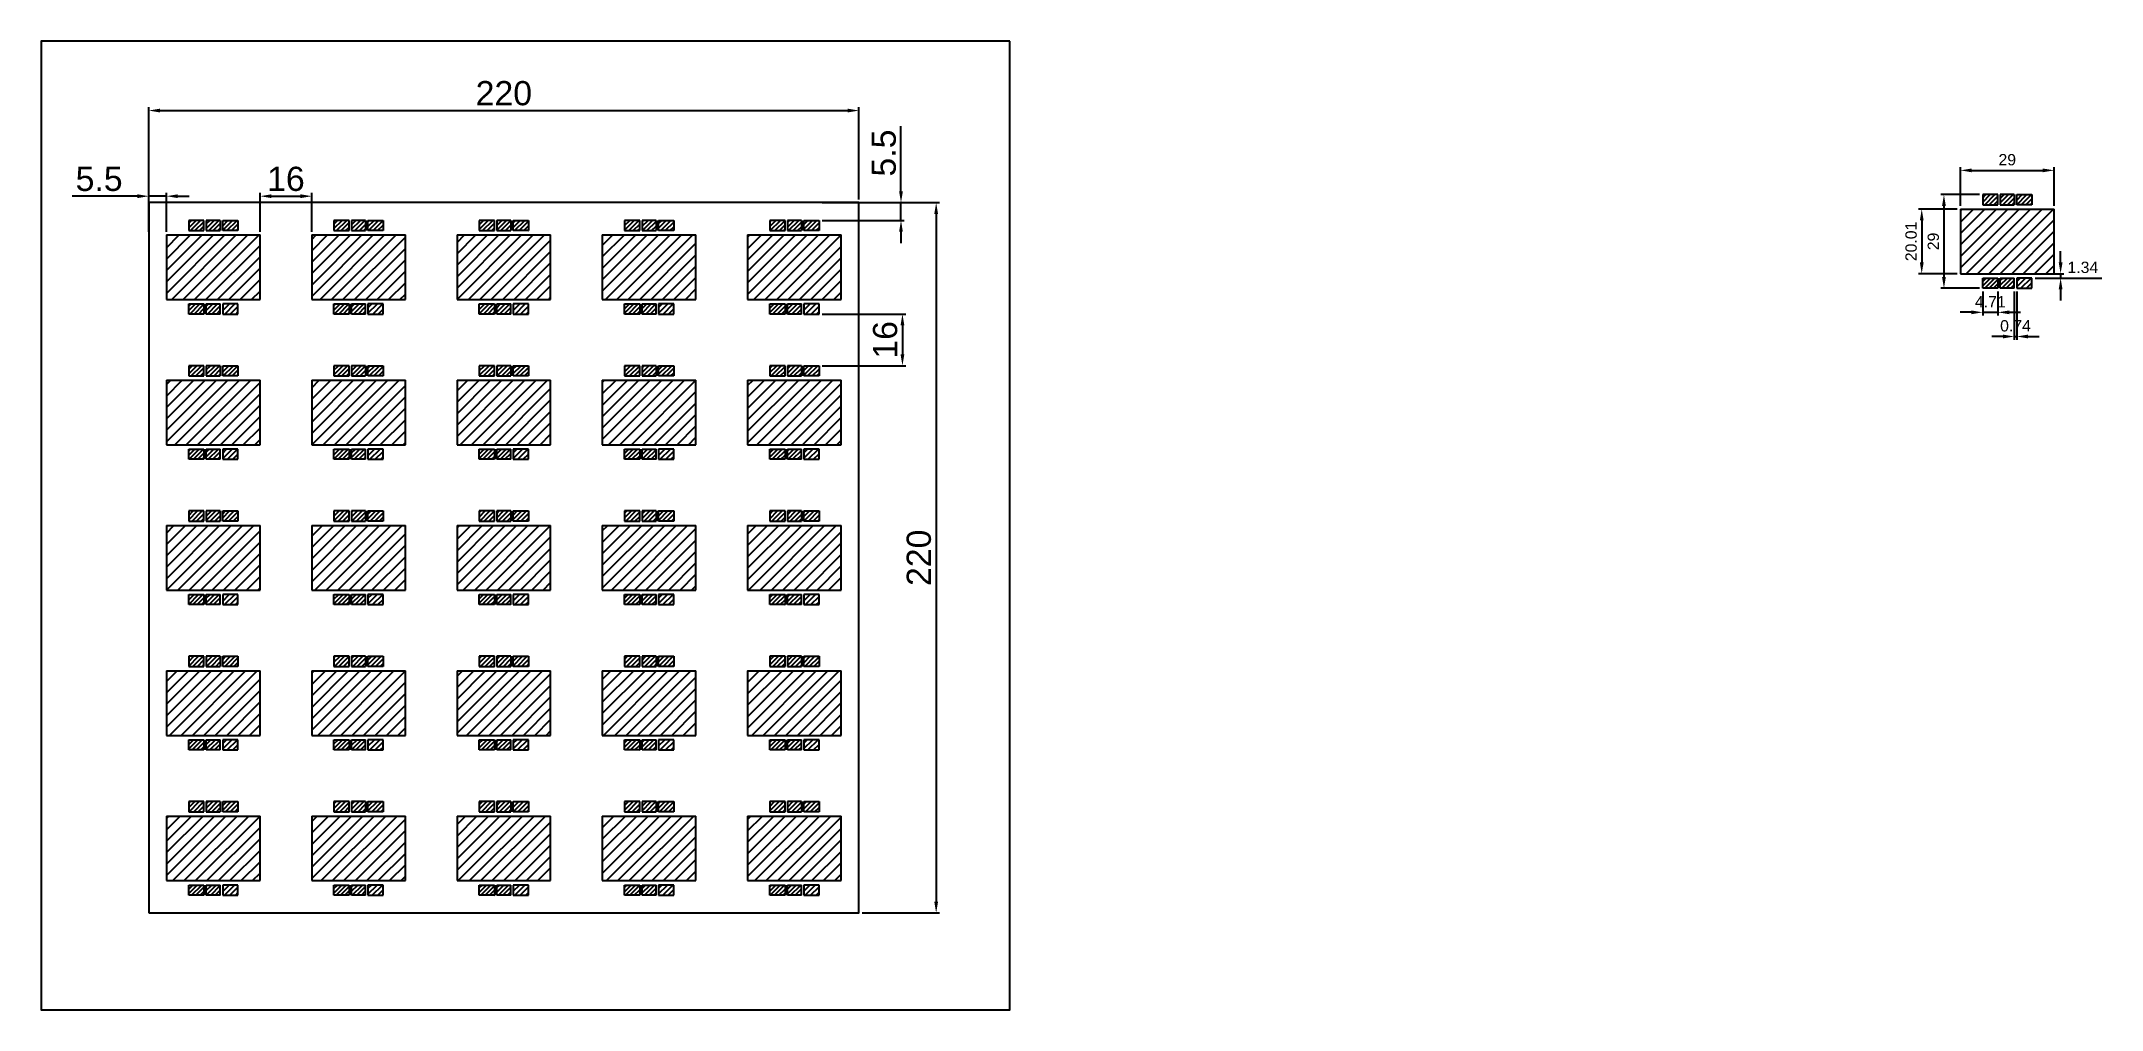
# Model space of a CAD drawing. Header units: millimetres. Extents: x 2382 to 3021, y 1385 to 1685.
import ezdxf

# ---------------------------------------------------------------- set-up
doc = ezdxf.new("R2010")
doc.units = ezdxf.units.MM
doc.layers.add('AM_5', color=3, linetype='Continuous', lineweight=25)
doc.layers.add('AM_8', color=1, linetype='Continuous', lineweight=25)
doc.layers.add('Layer1', color=82, linetype='Continuous')
doc.layers.add('TC-etch-lines', color=1, linetype='Continuous')
doc.styles.get("Standard").update_dxf_attribs({"font": 'arial.ttf'})
doc.dimstyles.new('AM_ISO$0', dxfattribs={"dimtxt": 3.5, "dimasz": 3.5, "dimexe": 1, "dimexo": 1, "dimgap": 1.5, "dimtad": 1, "dimdsep": 46, "dimtxsty": 'Standard', "dimcen": 0, "dimclrd": 256, "dimclre": 256, "dimclrt": 2, "dimadec": 0, "dimazin": 2, "dimtp": 0.1, "dimtm": 0.1, "dimtfac": 0.71, "dimtdec": 3, "dimtmove": 0, "dimatfit": 3, "dimfxl": 1, "dimlwd": -1, "dimlwe": -1, "dimarcsym": 1})
pattern_1 = [(45, (-2252.9544, -1557.2059), (-0.70710678, 0.70710678), [])]
pattern_2 = [(45, (738.4884, 66.2184), (-0.70710678, 0.70710678), [])]

# ---------------------------------------------------------------- blocks, each defined once
blk = doc.blocks.new('*U7')
at = {"layer": 'AM_8'}
h = blk.add_hatch(dxfattribs=at)
h.set_pattern_fill('_U', color=256, angle=45, style=0, pattern_type=0)
h.set_pattern_definition(pattern_1)
h.paths.add_polyline_path([(-7.62, 11.35), (-2.91, 11.35), (-2.91, 14.5), (-7.62, 14.5)])
h = blk.add_hatch(dxfattribs=at)
h.set_pattern_fill('_U', color=256, angle=45, style=0, pattern_type=0)
h.set_pattern_definition(pattern_1)
h.paths.add_polyline_path([(-2.17, 11.35), (2.17, 11.35), (2.17, 14.5), (-2.17, 14.5)])
h = blk.add_hatch(dxfattribs=at)
h.set_pattern_fill('_U', color=256, angle=45, style=0, pattern_type=0)
h.set_pattern_definition(pattern_1)
h.paths.add_polyline_path([(7.62, 14.5), (2.91, 14.5), (2.91, 11.35), (7.62, 11.35)])
h = blk.add_hatch(dxfattribs=at)
h.set_pattern_fill('_U', color=256, scale=2.5, angle=45, style=0, pattern_type=0)
h.set_pattern_definition([(45, (-2252.9544, -1557.206), (-1.767767, 1.767767), [])])
h.paths.add_polyline_path([(14.5, 10), (-14.5, 10), (-14.5, -10), (14.5, -10)])
h = blk.add_hatch(dxfattribs=at)
h.set_pattern_fill('_U', color=256, scale=0.96, angle=45, style=0, pattern_type=0)
h.set_pattern_definition([(45, (-2252.9544, -1557.2059), (-0.6788225, 0.6788225), [])])
h.paths.add_polyline_path([(-7.62, -14.5), (-2.91, -14.5), (-2.91, -11.35), (-7.62, -11.35)])
h = blk.add_hatch(dxfattribs=at)
h.set_pattern_fill('_U', color=256, angle=45, style=0, pattern_type=0)
h.set_pattern_definition(pattern_1)
h.paths.add_polyline_path([(2.17, -11.35), (-2.17, -11.35), (-2.17, -14.5), (2.17, -14.5)])
h = blk.add_hatch(dxfattribs=at)
h.set_pattern_fill('_U', color=256, scale=1.2, angle=45, style=0, pattern_type=0)
h.set_pattern_definition([(45, (-2252.9544, -1557.2059), (-0.84852814, 0.84852814), [])])
h.paths.add_polyline_path([(2.91, -14.5), (7.62, -14.5), (7.62, -11.35), (2.91, -11.35)])
at = {"layer": 'TC-etch-lines'}
for p, q in [((-2.91, 14.5), (-7.62, 14.5)), ((-7.62, 14.5), (-7.62, 11.35)), ((-2.91, 11.35), (-2.91, 14.5)), ((2.17, 14.5), (-2.17, 14.5)), ((-2.17, 14.5), (-2.17, 11.35)), ((2.17, 14.5), (2.17, 11.35)), ((2.91, 11.35), (2.91, 14.5)), ((2.91, 14.5), (7.62, 14.5)), ((7.62, 14.5), (7.62, 11.35)), ((-7.62, 11.35), (-2.91, 11.35)), ((-2.17, 11.35), (2.17, 11.35)), ((7.62, 11.35), (2.91, 11.35)), ((-7.62, -14.5), (-7.62, -11.35)), ((-7.62, -11.35), (-2.91, -11.35)), ((-2.91, -11.35), (-2.91, -14.5)), ((-2.17, -14.5), (-2.17, -11.35)), ((-2.17, -11.35), (2.17, -11.35)), ((2.17, -14.5), (2.17, -11.35)), ((2.91, -11.35), (2.91, -14.5)), ((7.62, -11.35), (2.91, -11.35)), ((7.62, -14.5), (7.62, -11.35)), ((-2.91, -14.5), (-7.62, -14.5)), ((2.17, -14.5), (-2.17, -14.5)), ((2.91, -14.5), (7.62, -14.5))]:
    blk.add_line(p, q, dxfattribs=at)
at = {"layer": 'TC-etch-lines', "color": 1}
for p, q in [((-14.5, 10), (-14.5, -10)), ((-14.5, 10), (14.5, 10)), ((14.5, -10), (14.5, 10)), ((-14.5, -10), (14.5, -10))]:
    blk.add_line(p, q, dxfattribs=at)
blk = doc.blocks.new('*U9')
at = {"color": 0, "linetype": 'ByBlock', "lineweight": -2, "transparency": 16777216}
for p in [(0, 180), (45, 180), (90, 180), (135, 180), (180, 180), (0, 135), (45, 135), (90, 135), (135, 135), (180, 135), (0, 90), (45, 90), (90, 90), (135, 90), (180, 90), (0, 45), (45, 45), (90, 45), (135, 45), (180, 45), (0, 0), (45, 0), (90, 0), (135, 0), (180, 0)]:
    blk.add_blockref('*U7', p, dxfattribs=at)
blk = doc.blocks.new('*D11')
at = {"layer": 'AM_5', "color": 5, "linetype": 'ByBlock', "transparency": 16777216}
for p, q in [((2415.77, 1636.43), (2415.77, 1664.96)), ((2419.27, 1663.96), (2632.27, 1663.96)), ((2635.77, 1636.43), (2635.77, 1664.96))]:
    blk.add_line(p, q, dxfattribs=at)
at = {"layer": 'AM_5', "color": 5, "transparency": 16777216}
for points in [[(2419.27, 1664.54), (2419.27, 1663.38), (2415.77, 1663.96)], [(2632.27, 1664.54), (2632.27, 1663.38), (2635.77, 1663.96)]]:
    blk.add_solid(points, dxfattribs=at)
at = {"layer": 'Defpoints', "color": 0, "transparency": 16777216}
for p in [(2635.77, 1663.96), (2415.77, 1635.43), (2635.77, 1635.43)]:
    blk.add_point(p, dxfattribs=at)
at = {"layer": 'AM_5', "color": 5, "transparency": 16777216, "insert": (2525.77, 1669.29), "char_height": 7.5, "attachment_point": 5}
blk.add_mtext('220', dxfattribs=at)
blk = doc.blocks.new('*D12')
at = {"layer": 'AM_5', "color": 5, "linetype": 'ByBlock', "transparency": 16777216}
for p, q in [((2450.27, 1626.43), (2450.27, 1638.43)), ((2453.77, 1637.43), (2462.77, 1637.43)), ((2466.27, 1626.43), (2466.27, 1638.43))]:
    blk.add_line(p, q, dxfattribs=at)
at = {"layer": 'AM_5', "color": 5, "transparency": 16777216}
for points in [[(2453.77, 1638.02), (2453.77, 1636.85), (2450.27, 1637.43)], [(2462.77, 1638.02), (2462.77, 1636.85), (2466.27, 1637.43)]]:
    blk.add_solid(points, dxfattribs=at)
at = {"layer": 'Defpoints', "color": 0, "transparency": 16777216}
for p in [(2466.27, 1637.43), (2450.27, 1625.43), (2466.27, 1625.43)]:
    blk.add_point(p, dxfattribs=at)
at = {"layer": 'AM_5', "color": 5, "transparency": 16777216, "insert": (2458.27, 1642.76), "char_height": 7.5, "attachment_point": 5}
blk.add_mtext('16', dxfattribs=at)
blk = doc.blocks.new('*D13')
at = {"layer": 'AM_5', "color": 5, "linetype": 'ByBlock', "transparency": 16777216}
for p, q in [((2412.27, 1637.43), (2392.06, 1637.43)), ((2415.77, 1626.43), (2415.77, 1638.43)), ((2421.27, 1637.43), (2415.77, 1637.43)), ((2421.27, 1626.43), (2421.27, 1638.43)), ((2424.77, 1637.43), (2428.27, 1637.43))]:
    blk.add_line(p, q, dxfattribs=at)
at = {"layer": 'AM_5', "color": 5, "transparency": 16777216}
for points in [[(2412.27, 1638.02), (2412.27, 1636.85), (2415.77, 1637.43)], [(2424.77, 1638.02), (2424.77, 1636.85), (2421.27, 1637.43)]]:
    blk.add_solid(points, dxfattribs=at)
at = {"layer": 'Defpoints', "color": 0, "transparency": 16777216}
for p in [(2415.77, 1637.43), (2415.77, 1625.43), (2421.27, 1625.43)]:
    blk.add_point(p, dxfattribs=at)
at = {"layer": 'AM_5', "color": 5, "transparency": 16777216, "insert": (2400.41, 1642.75), "char_height": 7.5, "attachment_point": 5}
blk.add_mtext('5.5', dxfattribs=at)
blk = doc.blocks.new('*D14')
at = {"layer": 'AM_5', "color": 5, "linetype": 'ByBlock', "transparency": 16777216}
for p, q in [((2636.77, 1635.43), (2660.67, 1635.43)), ((2659.67, 1631.93), (2659.67, 1418.93)), ((2636.77, 1415.43), (2660.67, 1415.43))]:
    blk.add_line(p, q, dxfattribs=at)
at = {"layer": 'AM_5', "color": 5, "transparency": 16777216}
for points in [[(2659.09, 1631.93), (2660.26, 1631.93), (2659.67, 1635.43)], [(2659.09, 1418.93), (2660.26, 1418.93), (2659.67, 1415.43)]]:
    blk.add_solid(points, dxfattribs=at)
at = {"layer": 'Defpoints', "color": 0, "transparency": 16777216}
for p in [(2635.77, 1635.43), (2635.77, 1415.43), (2659.67, 1415.43)]:
    blk.add_point(p, dxfattribs=at)
at = {"layer": 'AM_5', "color": 5, "transparency": 16777216, "insert": (2654.34, 1525.43), "char_height": 7.5, "attachment_point": 5, "rotation": 90}
blk.add_mtext('220', dxfattribs=at)
blk = doc.blocks.new('*D15')
at = {"layer": 'AM_5', "color": 5, "linetype": 'ByBlock', "transparency": 16777216}
for p, q in [((2648.78, 1638.93), (2648.78, 1659.14)), ((2624.39, 1635.43), (2649.78, 1635.43)), ((2648.78, 1629.93), (2648.78, 1635.43)), ((2624.39, 1629.93), (2649.78, 1629.93)), ((2648.78, 1626.43), (2648.78, 1622.93))]:
    blk.add_line(p, q, dxfattribs=at)
at = {"layer": 'AM_5', "color": 5, "transparency": 16777216}
for points in [[(2648.2, 1638.93), (2649.36, 1638.93), (2648.78, 1635.43)], [(2648.2, 1626.43), (2649.36, 1626.43), (2648.78, 1629.93)]]:
    blk.add_solid(points, dxfattribs=at)
at = {"layer": 'Defpoints', "color": 0, "transparency": 16777216}
for p in [(2623.39, 1635.43), (2648.78, 1635.43), (2623.39, 1629.93)]:
    blk.add_point(p, dxfattribs=at)
at = {"layer": 'AM_5', "color": 5, "transparency": 16777216, "insert": (2643.47, 1650.79), "char_height": 7.5, "attachment_point": 5, "rotation": 90}
blk.add_mtext('5.5', dxfattribs=at)
blk = doc.blocks.new('*D16')
at = {"layer": 'AM_5', "color": 5, "linetype": 'ByBlock', "transparency": 16777216}
for p, q in [((2624.39, 1600.93), (2650.23, 1600.93)), ((2649.23, 1597.43), (2649.23, 1588.43)), ((2624.39, 1584.93), (2650.23, 1584.93))]:
    blk.add_line(p, q, dxfattribs=at)
at = {"layer": 'AM_5', "color": 5, "transparency": 16777216}
for points in [[(2648.64, 1597.43), (2649.81, 1597.43), (2649.23, 1600.93)], [(2648.64, 1588.43), (2649.81, 1588.43), (2649.23, 1584.93)]]:
    blk.add_solid(points, dxfattribs=at)
at = {"layer": 'Defpoints', "color": 0, "transparency": 16777216}
for p in [(2623.39, 1600.93), (2623.39, 1584.93), (2649.23, 1584.93)]:
    blk.add_point(p, dxfattribs=at)
at = {"layer": 'AM_5', "color": 5, "transparency": 16777216, "insert": (2643.9, 1592.93), "char_height": 7.5, "attachment_point": 5, "rotation": 90}
blk.add_mtext('16', dxfattribs=at)
blk = doc.blocks.new('*D28')
at = {"layer": 'AM_5', "color": 5, "linetype": 'ByBlock', "transparency": 16777216}
for p, q in [((2976.94, 1634.43), (2976.94, 1646.43)), ((2980.44, 1645.43), (3002.44, 1645.43)), ((3005.94, 1634.43), (3005.94, 1646.43))]:
    blk.add_line(p, q, dxfattribs=at)
at = {"layer": 'AM_5', "color": 5, "transparency": 16777216}
for points in [[(2980.44, 1646.01), (2980.44, 1644.84), (2976.94, 1645.43)], [(3002.44, 1646.01), (3002.44, 1644.84), (3005.94, 1645.43)]]:
    blk.add_solid(points, dxfattribs=at)
at = {"layer": 'Defpoints', "color": 0, "transparency": 16777216}
for p in [(3005.94, 1645.43), (2976.94, 1633.43), (3005.94, 1633.43)]:
    blk.add_point(p, dxfattribs=at)
at = {"layer": 'AM_5', "color": 5, "transparency": 16777216, "insert": (2991.44, 1648.71), "char_height": 3.5, "attachment_point": 5}
blk.add_mtext('29', dxfattribs=at)
blk = doc.blocks.new('*D29')
at = {"layer": 'AM_5', "color": 5, "linetype": 'ByBlock', "transparency": 16777216}
for p, q in [((2983.82, 1607.92), (2983.82, 1600.46)), ((2988.54, 1607.92), (2988.54, 1600.46)), ((2980.32, 1601.46), (2976.82, 1601.46)), ((2983.82, 1601.46), (2988.54, 1601.46)), ((2992.04, 1601.46), (2995.54, 1601.46))]:
    blk.add_line(p, q, dxfattribs=at)
at = {"layer": 'AM_5', "color": 5, "transparency": 16777216}
for points in [[(2980.32, 1602.04), (2980.32, 1600.88), (2983.82, 1601.46)], [(2992.04, 1602.04), (2992.04, 1600.88), (2988.54, 1601.46)]]:
    blk.add_solid(points, dxfattribs=at)
at = {"layer": 'Defpoints', "color": 0, "transparency": 16777216}
for p in [(2983.82, 1608.92), (2988.54, 1608.92), (2988.54, 1601.46)]:
    blk.add_point(p, dxfattribs=at)
at = {"layer": 'AM_5', "color": 5, "transparency": 16777216, "insert": (2986.18, 1604.72), "char_height": 3.5, "attachment_point": 5}
blk.add_mtext('4.71', dxfattribs=at)
blk = doc.blocks.new('*D30')
at = {"layer": 'AM_5', "color": 5, "linetype": 'ByBlock', "transparency": 16777216}
for p, q in [((2993.62, 1607.92), (2993.62, 1592.98)), ((2994.35, 1607.92), (2994.35, 1592.98)), ((2990.12, 1593.98), (2986.62, 1593.98)), ((2993.62, 1593.98), (2994.35, 1593.98)), ((2997.85, 1593.98), (3001.35, 1593.98))]:
    blk.add_line(p, q, dxfattribs=at)
at = {"layer": 'AM_5', "color": 5, "transparency": 16777216}
for points in [[(2990.12, 1594.56), (2990.12, 1593.39), (2993.62, 1593.98)], [(2997.85, 1594.56), (2997.85, 1593.39), (2994.35, 1593.98)]]:
    blk.add_solid(points, dxfattribs=at)
at = {"layer": 'Defpoints', "color": 0, "transparency": 16777216}
for p in [(2993.62, 1608.92), (2994.35, 1608.92), (2994.35, 1593.98)]:
    blk.add_point(p, dxfattribs=at)
at = {"layer": 'AM_5', "color": 5, "transparency": 16777216, "insert": (2993.98, 1597.26), "char_height": 3.5, "attachment_point": 5}
blk.add_mtext('0.74', dxfattribs=at)
blk = doc.blocks.new('*D31')
at = {"layer": 'AM_5', "color": 5, "linetype": 'ByBlock', "transparency": 16777216}
for p, q in [((2975.94, 1633.43), (2963.94, 1633.43)), ((2964.94, 1629.93), (2964.94, 1616.92)), ((2975.94, 1613.42), (2963.94, 1613.42))]:
    blk.add_line(p, q, dxfattribs=at)
at = {"layer": 'AM_5', "color": 5, "transparency": 16777216}
for points in [[(2964.36, 1629.93), (2965.53, 1629.93), (2964.94, 1633.43)], [(2964.36, 1616.92), (2965.53, 1616.92), (2964.94, 1613.42)]]:
    blk.add_solid(points, dxfattribs=at)
at = {"layer": 'Defpoints', "color": 0, "transparency": 16777216}
for p in [(2976.94, 1633.43), (2964.94, 1613.42), (2976.94, 1613.42)]:
    blk.add_point(p, dxfattribs=at)
at = {"layer": 'AM_5', "color": 5, "transparency": 16777216, "insert": (2961.66, 1623.42), "char_height": 3.5, "attachment_point": 5, "rotation": 90}
blk.add_mtext('20.01', dxfattribs=at)
blk = doc.blocks.new('*D32')
at = {"layer": 'AM_5', "color": 5, "linetype": 'ByBlock', "transparency": 16777216}
for p, q in [((2982.82, 1637.92), (2970.82, 1637.92)), ((2971.82, 1634.42), (2971.82, 1612.42)), ((2982.82, 1608.92), (2970.82, 1608.92))]:
    blk.add_line(p, q, dxfattribs=at)
at = {"layer": 'AM_5', "color": 5, "transparency": 16777216}
for points in [[(2971.24, 1634.42), (2972.41, 1634.42), (2971.82, 1637.92)], [(2971.24, 1612.42), (2972.41, 1612.42), (2971.82, 1608.92)]]:
    blk.add_solid(points, dxfattribs=at)
at = {"layer": 'Defpoints', "color": 0, "transparency": 16777216}
for p in [(2983.82, 1637.92), (2971.82, 1608.92), (2983.82, 1608.92)]:
    blk.add_point(p, dxfattribs=at)
at = {"layer": 'AM_5', "color": 5, "transparency": 16777216, "insert": (2968.54, 1623.42), "char_height": 3.5, "attachment_point": 5, "rotation": 90}
blk.add_mtext('29', dxfattribs=at)
blk = doc.blocks.new('*D34')
at = {"layer": 'AM_5', "color": 5, "linetype": 'ByBlock', "transparency": 16777216}
for p, q in [((3007.96, 1616.92), (3007.96, 1620.42)), ((3000.06, 1613.42), (3008.96, 1613.42)), ((3000.06, 1612.08), (3020.71, 1612.08)), ((3007.96, 1613.42), (3007.96, 1612.08)), ((3007.96, 1608.58), (3007.96, 1605.08))]:
    blk.add_line(p, q, dxfattribs=at)
at = {"layer": 'AM_5', "color": 5, "transparency": 16777216}
for points in [[(3007.38, 1616.92), (3008.55, 1616.92), (3007.96, 1613.42)], [(3007.38, 1608.58), (3008.55, 1608.58), (3007.96, 1612.08)]]:
    blk.add_solid(points, dxfattribs=at)
at = {"layer": 'Defpoints', "color": 0, "transparency": 16777216}
for p in [(2999.06, 1613.42), (2999.06, 1612.08), (3007.96, 1613.42)]:
    blk.add_point(p, dxfattribs=at)
at = {"layer": 'AM_5', "color": 5, "transparency": 16777216, "insert": (3014.84, 1615.37), "char_height": 3.5, "attachment_point": 5}
blk.add_mtext('1.34', dxfattribs=at)

msp = doc.modelspace()

# ---------------------------------------------------------------- hatches: boundary and pattern name
at = {"layer": 'AM_8'}
h = msp.add_hatch(dxfattribs=at)
h.set_pattern_fill('_U', color=256, angle=45, style=0, pattern_type=0)
h.set_pattern_definition(pattern_2)
h.paths.add_polyline_path([(2983.823, 1634.769), (2988.535, 1634.769), (2988.535, 1637.924), (2983.823, 1637.924)])
h = msp.add_hatch(dxfattribs=at)
h.set_pattern_fill('_U', color=256, angle=45, style=0, pattern_type=0)
h.set_pattern_definition(pattern_2)
h.paths.add_polyline_path([(2989.27, 1634.769), (2993.615, 1634.769), (2993.615, 1637.924), (2989.27, 1637.924)])
h = msp.add_hatch(dxfattribs=at)
h.set_pattern_fill('_U', color=256, angle=45, style=0, pattern_type=0)
h.set_pattern_definition(pattern_2)
h.paths.add_polyline_path([(2999.063, 1637.924), (2994.35, 1637.924), (2994.35, 1634.769), (2999.063, 1634.769)])
h = msp.add_hatch(dxfattribs=at)
h.set_pattern_fill('_U', color=256, scale=2.5, angle=45, style=0, pattern_type=0)
h.set_pattern_definition([(45, (738.4884, 66.2184), (-1.767767, 1.767767), [])])
h.paths.add_polyline_path([(3005.943, 1633.427), (2976.943, 1633.427), (2976.943, 1613.421), (3005.943, 1613.421)])
h = msp.add_hatch(dxfattribs=at)
h.set_pattern_fill('_U', color=256, scale=0.96, angle=45, style=0, pattern_type=0)
h.set_pattern_definition([(45, (738.4884, 66.2184), (-0.6788225, 0.6788225), [])])
h.paths.add_polyline_path([(2983.823, 1608.924), (2988.535, 1608.924), (2988.535, 1612.079), (2983.823, 1612.079)])
h = msp.add_hatch(dxfattribs=at)
h.set_pattern_fill('_U', color=256, angle=45, style=0, pattern_type=0)
h.set_pattern_definition(pattern_2)
h.paths.add_polyline_path([(2993.615, 1612.079), (2989.27, 1612.079), (2989.27, 1608.924), (2993.615, 1608.924)])
h = msp.add_hatch(dxfattribs=at)
h.set_pattern_fill('_U', color=256, scale=1.2, angle=45, style=0, pattern_type=0)
h.set_pattern_definition([(45, (738.4884, 66.2184), (-0.84852814, 0.84852814), [])])
h.paths.add_polyline_path([(2994.35, 1608.924), (2999.063, 1608.924), (2999.063, 1612.079), (2994.35, 1612.079)])

# ---------------------------------------------------------------- linework, layer by layer
msp.add_lwpolyline([(2682.474, 1685.435), (2382.474, 1685.435), (2382.474, 1385.435), (2682.474, 1385.435)], close=True)
at = {"layer": 'Layer1'}
msp.add_lwpolyline([(2415.768, 1415.431), (2635.768, 1415.431), (2635.768, 1635.431), (2415.768, 1635.431)], close=True, dxfattribs=at)
at = {"layer": 'TC-etch-lines'}
for p, q in [((2988.535, 1637.924), (2983.823, 1637.924)), ((2983.823, 1637.924), (2983.823, 1634.769)), ((2983.823, 1634.769), (2988.535, 1634.769)), ((2988.535, 1634.769), (2988.535, 1637.924)), ((2993.615, 1637.924), (2989.27, 1637.924)), ((2989.27, 1637.924), (2989.27, 1634.769)), ((2989.27, 1634.769), (2993.615, 1634.769)), ((2993.615, 1637.924), (2993.615, 1634.769)), ((2994.35, 1634.769), (2994.35, 1637.924)), ((2994.35, 1637.924), (2999.063, 1637.924)), ((2999.063, 1634.769), (2994.35, 1634.769)), ((2999.063, 1637.924), (2999.063, 1634.769)), ((2983.823, 1608.924), (2983.823, 1612.079)), ((2983.823, 1612.079), (2988.535, 1612.079)), ((2988.535, 1608.924), (2983.823, 1608.924)), ((2988.535, 1612.079), (2988.535, 1608.924)), ((2989.27, 1608.924), (2989.27, 1612.079)), ((2989.27, 1612.079), (2993.615, 1612.079)), ((2993.615, 1608.924), (2989.27, 1608.924)), ((2993.615, 1608.924), (2993.615, 1612.079)), ((2994.35, 1612.079), (2994.35, 1608.924)), ((2999.063, 1612.079), (2994.35, 1612.079)), ((2994.35, 1608.924), (2999.063, 1608.924)), ((2999.063, 1608.924), (2999.063, 1612.079))]:
    msp.add_line(p, q, dxfattribs=at)
at = {"layer": 'TC-etch-lines', "color": 1}
for p, q in [((2976.943, 1633.427), (2976.943, 1613.421)), ((2976.943, 1633.427), (3005.943, 1633.427)), ((3005.943, 1613.421), (3005.943, 1633.427)), ((2976.943, 1613.421), (3005.943, 1613.421))]:
    msp.add_line(p, q, dxfattribs=at)

# ---------------------------------------------------------------- block references
msp.add_blockref('*U9', (2435.768, 1435.431))

# ---------------------------------------------------------------- dimensions: what is measured, and where the dimension line sits
at = {"layer": 'AM_5', "color": 5}
for base, p1, p2, override, picture, middle in [((2635.768, 1663.96), (2415.768, 1635.431), (2635.768, 1635.431), {"dimtxt": 7.5, "dimpost": '', "dimclrd": 5, "dimclre": 5, "dimclrt": 5}, '*D11', (2525.768, 1669.289)), ((2415.768, 1637.434), (2421.268, 1625.434), (2415.768, 1625.434), {"dimtxt": 7.5, "dimclrd": 5, "dimclre": 5, "dimclrt": 5}, '*D13', (2400.413, 1642.748))]:
    dim = msp.add_linear_dim(base=base, p1=p1, p2=p2, dimstyle='AM_ISO$0', override=override, dxfattribs=at)
    dim.commit()
    dim.dimension.update_dxf_attribs({"geometry": picture, "text_midpoint": middle})
at = {"layer": 'AM_5'}
for base, p1, p2, angle, override, picture, middle in [((2648.781, 1635.431), (2623.388, 1629.931), (2623.388, 1635.431), 90, {"dimtxt": 7.5, "dimclrd": 5, "dimclre": 5, "dimclrt": 5}, '*D15', (2648.781, 1650.787)), ((2988.535, 1601.459), (2983.823, 1608.924), (2988.535, 1608.924), 0, {"dimclrd": 5, "dimclre": 5, "dimclrt": 5}, '*D29', (2986.179, 1601.459)), ((2994.350307462, 1593.977748208), (2993.615307462, 1608.924319403), (2994.350307462, 1608.924319403), 0, {"dimclrd": 5, "dimclre": 5, "dimclrt": 5}, '*D30', (2993.982807462, 1593.977748208)), ((2649.228, 1584.931), (2623.388, 1600.931), (2623.388, 1584.931), 90, {"dimtxt": 7.5, "dimclrd": 5, "dimclre": 5, "dimclrt": 5}, '*D16', (2649.228, 1592.931))]:
    dim = msp.add_linear_dim(base=base, p1=p1, p2=p2, angle=angle, dimstyle='AM_ISO$0', override=override, dxfattribs=at)
    dim.commit()
    dim.dimension.update_dxf_attribs({"geometry": picture, "text_midpoint": middle, "dimtype": 160})
for base, p1, p2, override, picture, middle in [((2466.268, 1637.435), (2450.268, 1625.435), (2466.268, 1625.434), {"dimtxt": 7.5, "dimclrd": 5, "dimclre": 5, "dimclrt": 5}, '*D12', (2458.268, 1642.764)), ((3005.943, 1645.427), (2976.943, 1633.427), (3005.943, 1633.427), {"dimpost": '', "dimclrd": 5, "dimclre": 5, "dimclrt": 5}, '*D28', (2991.443, 1648.714))]:
    dim = msp.add_linear_dim(base=base, p1=p1, p2=p2, dimstyle='AM_ISO$0', override=override, dxfattribs=at)
    dim.commit()
    dim.dimension.update_dxf_attribs({"geometry": picture, "text_midpoint": middle})
for base, p1, p2, override, picture, middle in [((2659.672, 1415.431), (2635.768, 1635.431), (2635.768, 1415.431), {"dimtxt": 7.5, "dimpost": '', "dimclrd": 5, "dimclre": 5, "dimclrt": 5}, '*D14', (2654.343, 1525.431)), ((2971.823, 1608.924), (2983.823, 1637.924), (2983.823, 1608.924), {"dimclrd": 5, "dimclre": 5, "dimclrt": 5}, '*D32', (2968.536, 1623.424)), ((2964.943, 1613.421), (2976.943, 1633.427), (2976.943, 1613.421), {"dimpost": '', "dimclrd": 5, "dimclre": 5, "dimclrt": 5}, '*D31', (2961.656, 1623.424)), ((3007.964, 1613.421), (2999.063, 1612.079), (2999.063, 1613.421), {"dimtad": 4, "dimjust": 3, "dimpost": '', "dimclrd": 5, "dimclre": 5, "dimclrt": 5}, '*D34', (3014.838, 1615.368))]:
    dim = msp.add_linear_dim(base=base, p1=p1, p2=p2, angle=90, dimstyle='AM_ISO$0', override=override, dxfattribs=at)
    dim.commit()
    dim.dimension.update_dxf_attribs({"geometry": picture, "text_midpoint": middle})

doc.saveas('drawing.dxf')
